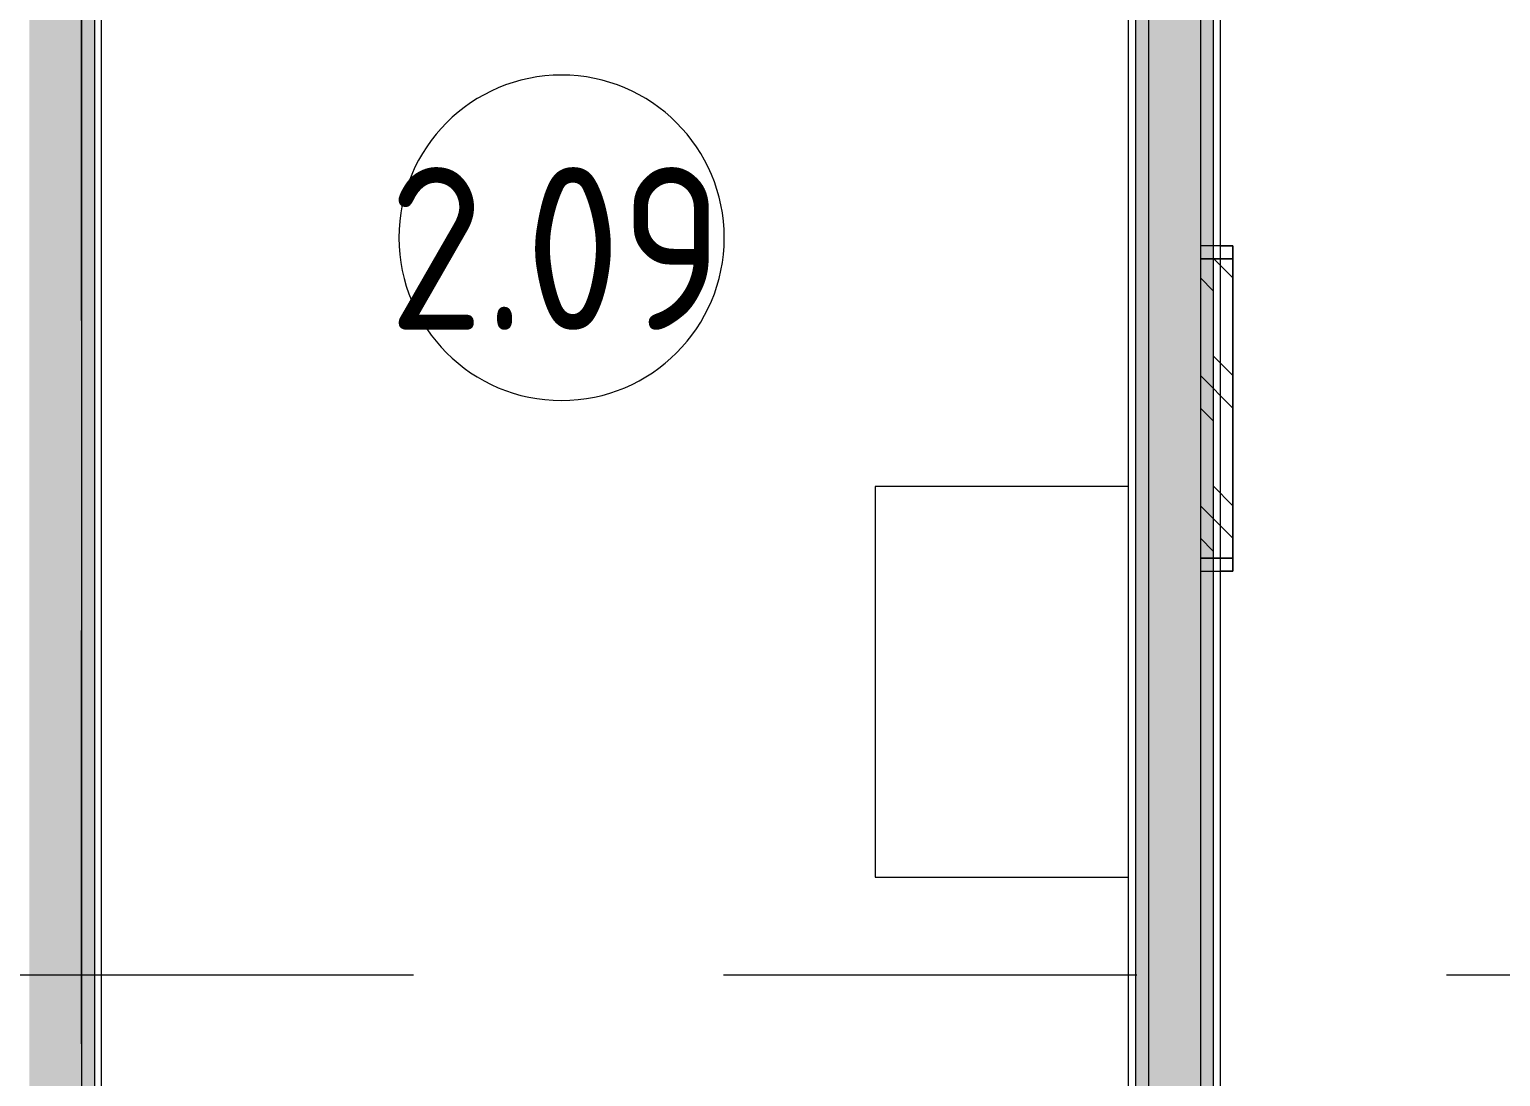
# Model space of a CAD drawing. Header units: millimetres. Extents: x 35147 to 231677, y -8553 to 29000.
# Drawn here: x 75480 to 77741, y 13243 to 14852 of the extents above; entities that cross this region are included whole.
import ezdxf

# ---------------------------------------------------------------- set-up
doc = ezdxf.new("R2010")
doc.units = ezdxf.units.MM
doc.linetypes.add('Осевая', pattern=[3175, 635, -476.25, 1587.5, -476.25])
for name, color, linetype, lineweight in [('A-AREA-IDEN', 7, 'Continuous', 9), ('A-WALL', 7, 'Continuous', 9), ('I-FURN', 7, 'Continuous', 9), ('I-WALL', 7, 'Continuous', 9), ('Оси-2', 7, 'Осевая', 9)]:
    doc.layers.add(name, color=color, linetype=linetype, lineweight=lineweight)
for name, color, linetype, lineweight, true_color in [('A-WALL-1', 7, 'Continuous', 9, 0x3c3c3c), ('A-WALL-FNSH-1', 7, 'Continuous', 9, 0x3c3c3c), ('I-FURN-1', 7, 'Continuous', 9, 0xf0f0f0)]:
    doc.layers.add(name, color=color, linetype=linetype, lineweight=lineweight, true_color=true_color)
doc.styles.add('GOST Common_1', font='GOST_Common.ttf', dxfattribs={"width": 0.9, "height": 250})
pattern_1 = [(135, (0, 0), (-75.43415, -75.43415), [106.68, -17.78, 3.556, -17.78]), (135, (0, 75.39), (-75.43415, -75.43415), []), (50, (0, 0), (127.52922, -11.15758), [13.335, -146.685]), (355, (0, 0), (-24.66966, 133.74002), [10.668, -117.348]), (100.451, (10.63, -0.93), (102.85973, 122.58178), [11.333, -124.663]), (46.184, (0, 35.56), (189.75516, -29.43036), [20.002, -220.027]), (96.636, (15.81, 33.1), (166.1822, 173.1996), [17, -186.995]), (351.184, (0, 35.56), (166.18393, 173.19757), [16.002, -176.022]), (21, (17.78, 26.67), (106.13027, -71.58603), [13.335, -146.685]), (326, (17.78, 26.67), (43.26188, 128.93175), [10.668, -117.348]), (71.451, (26.62, 20.7), (149.39198, 57.34505), [11.333, -124.663]), (37.5, (0, 0), (2.162228, 59.188357), [3.353, -112.573, 3.353, -115.773, -117.792]), (37.5, (0, 0), (2.162228, 59.188357), [-235.052, 3.353, -114.44]), (7.5, (0, 0), (46.773857, 70.12615), [3.353, -64.567, 3.353, -109.906, -44.894]), (7.5, (0, 0), (46.773857, 70.12615), [-181.178, 3.353, -41.542]), (327.5, (-39.65, 0), (94.91367, -4.010093), [3.353, -41.097, 3.353, -135.331, -184.023]), (327.5, (-39.65, 0), (94.91367, -4.010093), [-183.134, 3.353, -180.67]), (317.5, (-57.43, 0), (103.69057, 17.79882), [3.353, -54.432, 3.353, -88.748, -130.683]), (317.5, (-57.43, 0), (103.69057, 17.79882), [-149.885, 3.353, -127.33])]
pattern_2 = [(0, (0, 0), (121.92, 30.48), [10.058, -81.382, 10.058, -81.382, -487.68]), (0, (0, 0), (121.92, 30.48), [-182.88, 10.058, -172.822, 10.058, -81.382, -213.36]), (0, (0, 0), (121.92, 30.48), [-457.2, 10.058, -50.902, 10.058, -142.342]), (120, (45.72, 15.24), (-87.356454, 90.345817), [10.058, -81.382, 10.058, -81.382, -487.68]), (120, (45.72, 15.24), (-87.356454, 90.345817), [-182.88, 10.058, -172.822, 10.058, -81.382, -213.36]), (120, (45.72, 15.24), (-87.356454, 90.345817), [-457.2, 10.058, -50.902, 10.058, -142.342]), (240, (60.96, 76.2), (-34.563546, -120.825817), [10.058, -81.382, 10.058, -81.382, -487.68]), (240, (60.96, 76.2), (-34.563546, -120.825817), [-182.88, 10.058, -172.822, 10.058, -81.382, -213.36]), (240, (60.96, 76.2), (-34.563546, -120.825817), [-457.2, 10.058, -50.902, 10.058, -142.342])]

# ---------------------------------------------------------------- blocks, each defined once
blk = doc.blocks.new('Зеркало обычное - 1_30-26766905-План размещения напольных электротехнических лючков и розеток 2 этажа в осях 12-23')
at = {"layer": 'I-FURN'}
h = blk.add_hatch(dxfattribs=at)
h.set_pattern_fill('FP_59', color=256, style=0, pattern_type=2)
h.set_pattern_definition([(45, (50, 50), (-200, 0), [141.42, -141.42]), (45, (100, 50), (-200, 0), [70.71, -212.13]), (45, (50, 100), (-200, 0), [70.71, -212.13])])
h.paths.add_polyline_path([(-230, 10), (230, 10), (230, 60), (-230, 60)])
at = {"layer": 'I-FURN-1'}
for p, q in [((250, 60), (-250, 60)), ((-250, 60), (-250, 10)), ((230, 60), (-230, 60)), ((-230, 60), (-230, 10)), ((230, 60), (-230, 60)), ((-230, 10), (-230, 60)), ((230, 10), (230, 60)), ((230, 60), (230, 10)), ((250, 10), (250, 60)), ((-250, 10), (-250, 29)), ((-230, 10), (-230, 29)), ((-230, 10), (-230, 29)), ((230, 29), (230, 10)), ((230, 10), (230, 29)), ((250, 29), (250, 10)), ((-250, 10), (250, 10)), ((-230, 10), (-250, 10)), ((-230, 10), (230, 10)), ((230, 10), (-230, 10)), ((230, 10), (-230, 10)), ((-230, 10), (230, 10)), ((230, 10), (-230, 10)), ((250, 10), (230, 10))]:
    blk.add_line(p, q, dxfattribs=at)
blk = doc.blocks.new('Стол базовый прямоугольный - 1_77-25647252-План размещения напольных электротехнических лючков и розеток 2 этажа в осях 12-23')
at = {"layer": 'I-FURN-1'}
for p, q in [((-300, 189), (-300, -200)), ((300, -200), (300, 189)), ((-300, -200), (300, -200))]:
    blk.add_line(p, q, dxfattribs=at)
blk = doc.blocks.new('Марка_Помещения - Номер-25198446-План размещения напольных электротехнических лючков и розеток 2 этажа в осях 12-23')
at = {"layer": 'A-AREA-IDEN'}
for start, end in [(360, 180), (180, 360)]:
    blk.add_arc((0, 0), 2.5, start, end, dxfattribs=at)

msp = doc.modelspace()

# ---------------------------------------------------------------- hatches: boundary and pattern name
at = {"layer": 'I-WALL'}
h = msp.add_hatch(dxfattribs=at)
h.set_pattern_fill('FP_27', color=256, style=0, pattern_type=2)
h.set_pattern_definition(pattern_1)
h.paths.add_polyline_path([(75560, 11550), (75560, 15650), (75480, 15650), (75480, 11550)])
h = msp.add_hatch(dxfattribs=at)
h.set_pattern_fill('FP_58', color=256, style=0, pattern_type=2)
h.set_pattern_definition(pattern_2)
h.paths.add_polyline_path([(77199.8, 12280), (77199.8, 15570), (77179.8, 15570), (77179.8, 12280)])
h = msp.add_hatch(dxfattribs=at)
h.set_pattern_fill('FP_27', color=256, style=0, pattern_type=2)
h.set_pattern_definition(pattern_1)
h.paths.add_polyline_path([(77279.8, 11550), (77279.8, 15570), (77199.8, 15570), (77199.8, 11550)])
h = msp.add_hatch(dxfattribs=at)
h.set_pattern_fill('FP_58', color=256, style=0, pattern_type=2)
h.set_pattern_definition(pattern_2)
h.paths.add_polyline_path([(75560, 12280), (75580, 12280), (75580, 15550), (75560, 15550), (75560, 12495.3)])
h = msp.add_hatch(dxfattribs=at)
h.set_pattern_fill('FP_58', color=256, style=0, pattern_type=2)
h.set_pattern_definition(pattern_2)
h.paths.add_polyline_path([(77299.8, 12280), (77299.8, 15550), (77279.8, 15550), (77279.8, 12280)])

# ---------------------------------------------------------------- linework, layer by layer
at = {"layer": 'A-WALL'}
for p, q in [((75560, 15570), (75560, 12280)), ((77199.8, 15570), (77199.8, 12280)), ((77279.8, 15570), (77279.8, 12280))]:
    msp.add_line(p, q, dxfattribs=at)
at = {"layer": 'A-WALL-1'}
for p, q in [((77179.8, 15550), (77179.8, 12300)), ((77299.8, 12280), (77299.8, 15550))]:
    msp.add_line(p, q, dxfattribs=at)
at = {"layer": 'A-WALL-FNSH-1'}
for p, q in [((75580, 15539), (75580, 12300)), ((75591, 12311), (75591, 15539)), ((77168.8, 15539), (77168.8, 12311)), ((77310.8, 12311), (77310.8, 15539))]:
    msp.add_line(p, q, dxfattribs=at)
at = {"layer": 'Оси-2'}
for p, q in [((75560, 593.7), (75560, 25078.1)), ((38446.8, 13400), (81600, 13400))]:
    msp.add_line(p, q, dxfattribs=at)

# ---------------------------------------------------------------- block references
at = {"layer": 'A-AREA-IDEN', "xscale": 99.99999999999993, "yscale": 99.99999999999993, "zscale": 99.99999999999993}
msp.add_blockref('Марка_Помещения - Номер-25198446-План размещения напольных электротехнических лючков и розеток 2 этажа в осях 12-23', (76297.9, 14532.2), dxfattribs=at)
at = {"layer": 'I-FURN-1'}
for name, p, rotation in [('Зеркало обычное - 1_30-26766905-План размещения напольных электротехнических лючков и розеток 2 этажа в осях 12-23', (77339.8, 14270), 89.9999999999998), ('Стол базовый прямоугольный - 1_77-25647252-План размещения напольных электротехнических лючков и розеток 2 этажа в осях 12-23', (76979.8, 13850), 270.0000000000011)]:
    msp.add_blockref(name, p, dxfattribs=dict(at, rotation=rotation))

# ---------------------------------------------------------------- texts
at = {"layer": 'A-AREA-IDEN', "insert": (76032.1, 14640.8), "char_height": 250, "width": 663.797, "attachment_point": 1, "style": 'GOST Common_1'}
msp.add_mtext('2.09', dxfattribs=at)

doc.saveas('drawing.dxf')
